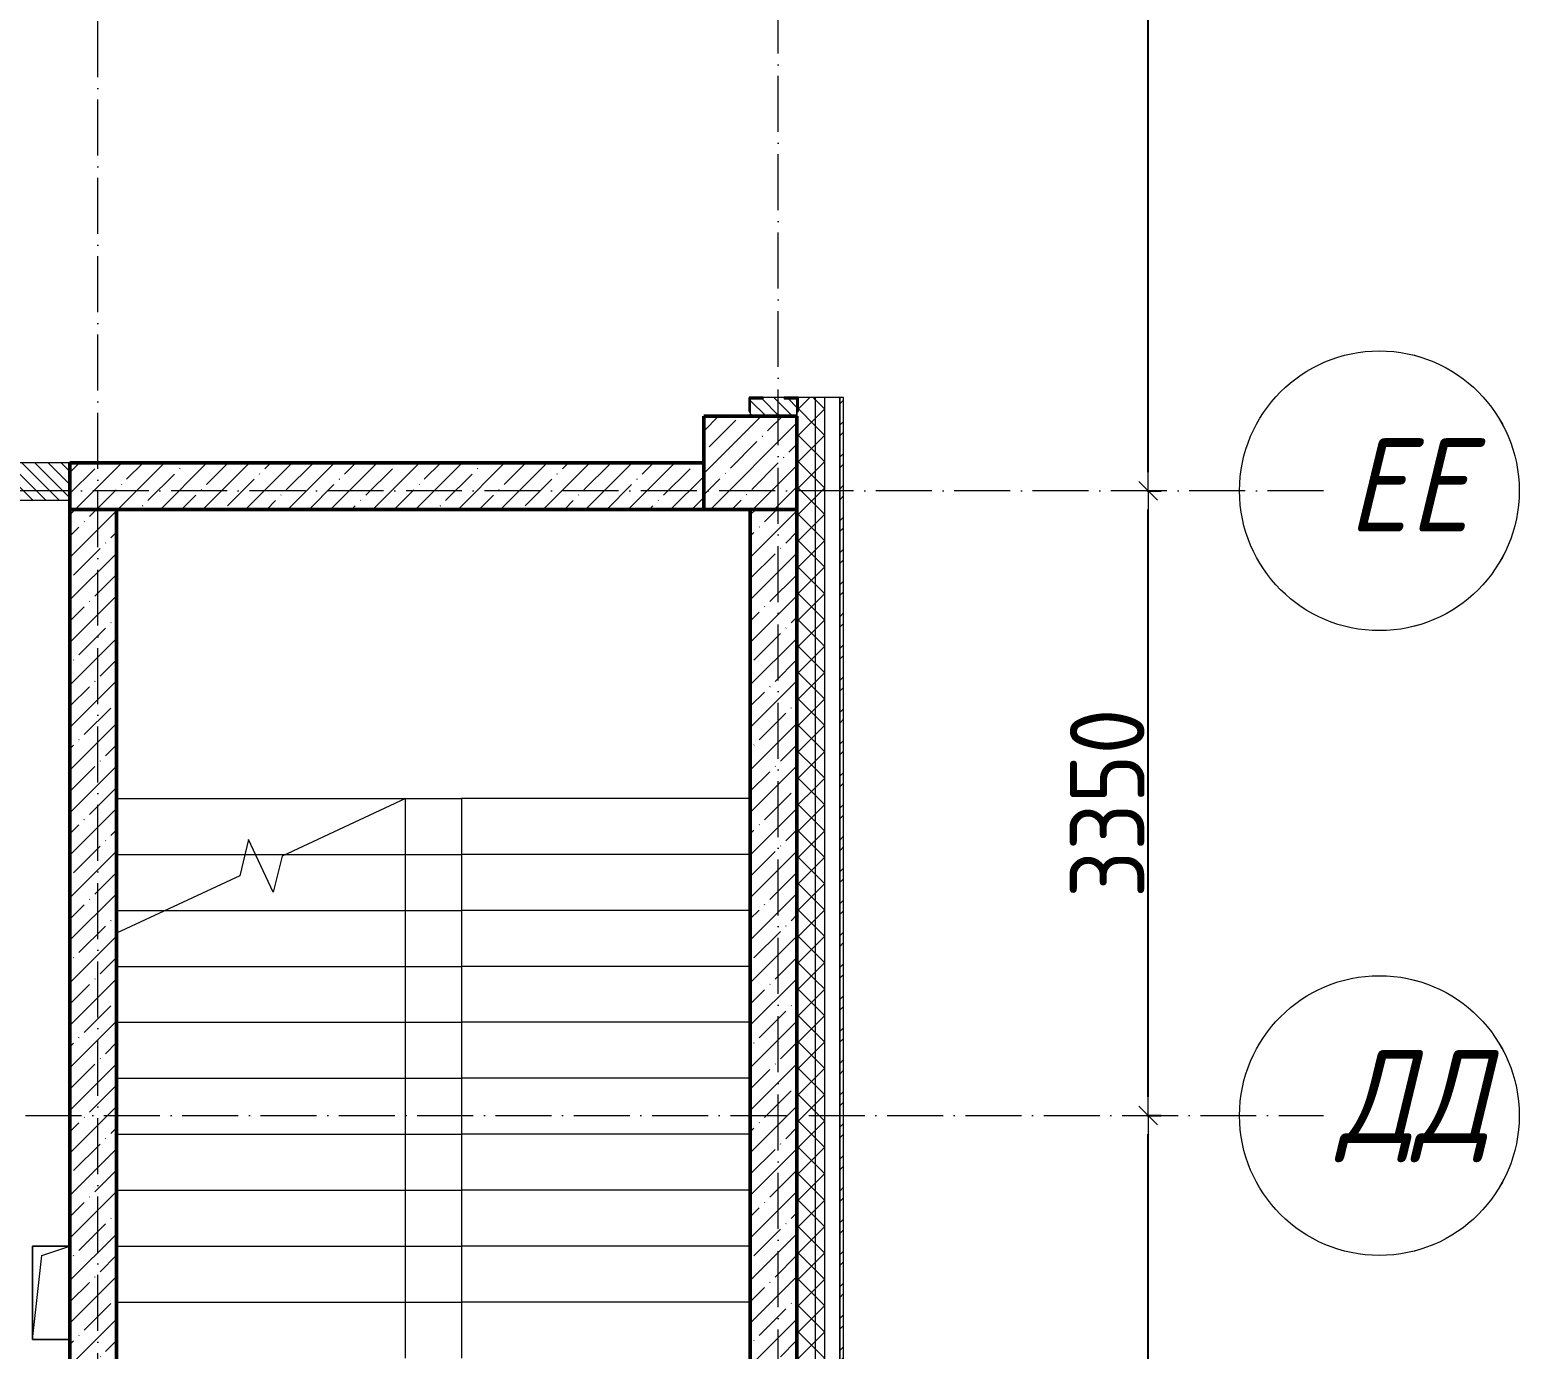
# Model space of a CAD drawing. Header units: millimetres. Extents: x -356862 to 418287, y 0 to 839748.
# Drawn here: x 81543 to 89533, y 509694 to 516768 of the extents above; entities that cross this region are included whole.
import ezdxf

# ---------------------------------------------------------------- set-up
doc = ezdxf.new("R2010")
doc.units = ezdxf.units.MM
doc.linetypes.add('50_200_ШТРИХ_1Т_ш5_п1_п1_', pattern=[700, 500, -100, 0, -100])
for name, color, linetype, lineweight in [('A-____-____-DIMS', 7, 'Continuous', 9), ('A-FLOR-____-OTLN', 7, 'Continuous', 9), ('A-GENM-____-MCUT', 7, 'Continuous', 25), ('A-GENM-____-OTLN', 7, 'Continuous', 9), ('A-GENM-____-OTLN-1', 7, 'Continuous', 25), ('A-WALL-____-MCUT', 7, 'Continuous', 13), ('A-WALL-____-MCUT-1', 7, 'Continuous', 9), ('A-WALL-____-MCUT-2', 7, 'Continuous', 50), ('A-WALL-____-PATT-1', 7, 'Continuous', 9), ('A-WALL-FNSH-MCUT-1', 7, 'Continuous', 9), ('S-COLS-____-MCUT', 7, 'Continuous', 50), ('S-COLS-____-OTLN', 7, 'Continuous', 9), ('S-GRID-____-IDEN', 7, 'Continuous', 9), ('S-GRID-____-OTLN-1', 7, '50_200_ШТРИХ_1Т_ш5_п1_п1_', 9), ('S-STRS-____-MBND', 7, 'Continuous', 9), ('S-STRS-____-OTLN-1', 7, 'Continuous', 9)]:
    doc.layers.add(name, color=color, linetype=linetype, lineweight=lineweight)
doc.styles.add('ISOCPEUR_I_9', font='isocpeui.ttf', dxfattribs={"width": 0.9, "height": 250})
doc.styles.add('СПДС', font='isocpeur.ttf', dxfattribs={"width": 0.9})
doc.dimstyles.new('Размера А3', dxfattribs={"dimtxt": 200, "dimasz": 100, "dimexe": 70, "dimexo": 100, "dimgap": 20, "dimtad": 1, "dimdec": 0, "dimrnd": 10, "dimzin": 0, "dimdsep": 46, "dimtxsty": 'СПДС', "dimblk": 'ARROWHEAD_6', "dimcen": 1, "dimclrd": 256, "dimclre": 256, "dimclrt": 256, "dimazin": 0, "dimtfac": 1, "dimtdec": 0, "dimtmove": 2, "dimatfit": 3, "dimfxl": 1, "dimtolj": 1, "dimtzin": 0, "dimarcsym": 0})
pattern_1 = [(135, (-15591.663, 459015.94), (-35.35534, -35.35534), [])]
pattern_2 = [(45, (-15591.66, 459015.94), (-70.71068, 70.71068), []), (135, (-15591.66, 459015.94), (-70.71068, -70.71068), [])]
pattern_3 = [(45, (-15591.66, 459015.94), (-114.04925, 114.04925), []), (45, (-15477.61, 459015.94), (-114.04925, 114.04925), [201.612, -40.322, 3.353, -36.97])]

# ---------------------------------------------------------------- blocks, each defined once
blk = doc.blocks.new('BSC_Колонна _Прямоугольная - 500х500-V111-АР1_План отверстий 2 этажа в осях 1-64_Ю-ЯЯ')
at = {"layer": 'S-COLS-____-OTLN'}
h = blk.add_hatch(dxfattribs=at)
h.set_pattern_fill('FP_124', color=256, style=0, pattern_type=2)
h.set_pattern_definition([(315, (-55431.04, 101000), (114.04925, 114.04925), []), (315, (-55431.04, 100885.95), (114.04925, 114.04925), [201.613, -40.323, 3.353, -36.97])])
h.paths.add_polyline_path([(-250, 250), (-250, -250), (250, -250), (250, 250)], flags=0)
at = {"layer": 'S-COLS-____-MCUT'}
for p, q in [((250, 250), (-250, 250)), ((-250, 250), (-250, -250)), ((250, -250), (250, 250)), ((-250, -250), (250, -250))]:
    blk.add_line(p, q, dxfattribs=at)
blk = doc.blocks.new('Фахверк_СКБ_Уголок - 250_2700_1-27501432-АР1_План отверстий 2 этажа в осях 1-64_Ю-ЯЯ')
at = {"layer": 'A-GENM-____-MCUT'}
for p, q in [((200, 181), (125, 181)), ((125, 181), (125, 106)), ((131, 106), (131, 175)), ((131, 175), (200, 175)), ((200, 175), (200, 181)), ((125, 106), (131, 106)), ((131, -6), (125, -6)), ((125, -6), (125, -81)), ((131, -75), (131, -6)), ((200, -75), (131, -75)), ((200, -81), (200, -75)), ((125, -81), (200, -81))]:
    blk.add_line(p, q, dxfattribs=at)
blk = doc.blocks.new('AR_Отверстие прямоугольное _в плите_ - AR_Отверстие прямоугольное _в плите_-30229458-АР1_План отверстий 2 этажа в осях 1-64_Ю-ЯЯ')
at = {"layer": 'A-GENM-____-OTLN'}
for p, q in [((100, 250), (-100, 250)), ((-100, 250), (-100, -250)), ((-50, 200), (100, 250)), ((-100, -250), (-50, 200)), ((-100, -250), (100, -250))]:
    blk.add_line(p, q, dxfattribs=at)
blk = doc.blocks.new('Ось сетки - Круг_Ø6_00__ISO-2_5_0_9K_-25732049-АР1_План отверстий 2 этажа в осях 1-64_Ю-ЯЯ')
at = {"layer": 'S-GRID-____-IDEN'}
blk.add_circle((0, 0), 3, dxfattribs=at)
blk = doc.blocks.new('ARROWHEAD_6')
at = {"color": 0, "linetype": 'Continuous'}
for p, q in [((0, 0), (-1, 0)), ((-0.5, -0.5), (0.5, 0.5))]:
    blk.add_line(p, q, dxfattribs=at)
blk = doc.blocks.new('*D4575')
at = {"layer": 'A-____-____-DIMS', "lineweight": -2, "transparency": 16777216}
for p, q in [((87536.5, 510947), (87612.6, 510947)), ((87542.6, 506347), (87542.6, 510847)), ((87536.5, 506247), (87612.6, 506247))]:
    blk.add_line(p, q, dxfattribs=at)
at = {"layer": 'Defpoints', "color": 0, "lineweight": 30, "transparency": 16777216}
for p in [(87436.5, 510947), (87542.6, 510947), (87436.5, 506247)]:
    blk.add_point(p, dxfattribs=at)
at = {"layer": 'A-____-____-DIMS', "lineweight": -2, "transparency": 16777216, "xscale": 100, "yscale": 100, "zscale": 100}
for p, rotation in [((87542.6, 510947), 90), ((87542.6, 506247), 270)]:
    blk.add_blockref('ARROWHEAD_6', p, dxfattribs=dict(at, rotation=rotation))
at = {"layer": 'A-____-____-DIMS', "transparency": 16777216, "insert": (87322.6, 508597), "char_height": 400, "width": 2.564, "attachment_point": 5, "rotation": 90, "style": 'СПДС'}
blk.add_mtext('\\A1;4700', dxfattribs=at)
blk = doc.blocks.new('*D4576')
at = {"layer": 'A-____-____-DIMS', "lineweight": -2, "transparency": 16777216}
for p, q in [((87536.5, 514297), (87612.6, 514297)), ((87542.6, 511047), (87542.6, 514197)), ((87536.5, 510947), (87612.6, 510947))]:
    blk.add_line(p, q, dxfattribs=at)
at = {"layer": 'Defpoints', "color": 0, "lineweight": 30, "transparency": 16777216}
for p in [(87436.5, 514297), (87542.6, 514297), (87436.5, 510947)]:
    blk.add_point(p, dxfattribs=at)
at = {"layer": 'A-____-____-DIMS', "lineweight": -2, "transparency": 16777216, "xscale": 100, "yscale": 100, "zscale": 100}
for p, rotation in [((87542.6, 514297), 90), ((87542.6, 510947), 270)]:
    blk.add_blockref('ARROWHEAD_6', p, dxfattribs=dict(at, rotation=rotation))
at = {"layer": 'A-____-____-DIMS', "transparency": 16777216, "insert": (87322.6, 512622), "char_height": 400, "width": 2.488, "attachment_point": 5, "rotation": 90, "style": 'СПДС'}
blk.add_mtext('\\A1;3350', dxfattribs=at)
blk = doc.blocks.new('*D4577')
at = {"layer": 'A-____-____-DIMS', "lineweight": -2, "transparency": 16777216}
for p, q in [((87536.5, 520397), (87612.6, 520397)), ((87542.6, 514397), (87542.6, 520297)), ((87536.5, 514297), (87612.6, 514297))]:
    blk.add_line(p, q, dxfattribs=at)
at = {"layer": 'Defpoints', "color": 0, "lineweight": 30, "transparency": 16777216}
for p in [(87436.5, 520397), (87542.6, 520397), (87436.5, 514297)]:
    blk.add_point(p, dxfattribs=at)
at = {"layer": 'A-____-____-DIMS', "lineweight": -2, "transparency": 16777216, "xscale": 100, "yscale": 100, "zscale": 100}
for p, rotation in [((87542.6, 520397), 90), ((87542.6, 514297), 270)]:
    blk.add_blockref('ARROWHEAD_6', p, dxfattribs=dict(at, rotation=rotation))
at = {"layer": 'A-____-____-DIMS', "transparency": 16777216, "insert": (87322.6, 517347), "char_height": 400, "width": 2.3, "attachment_point": 5, "rotation": 90, "style": 'СПДС'}
blk.add_mtext('\\A1;6100', dxfattribs=at)
blk = doc.blocks.new('*D13742')
at = {"layer": 'A-____-____-DIMS', "lineweight": -2, "transparency": 16777216}
for p, q in [((87536.5, 510947), (87612.6, 510947)), ((87542.6, 506347), (87542.6, 510847)), ((87536.5, 506247), (87612.6, 506247))]:
    blk.add_line(p, q, dxfattribs=at)
at = {"layer": 'Defpoints', "color": 0, "transparency": 16777216}
for p in [(87436.5, 510947), (87542.6, 510947), (87436.5, 506247)]:
    blk.add_point(p, dxfattribs=at)
at = {"layer": 'A-____-____-DIMS', "lineweight": -2, "transparency": 16777216, "xscale": 100, "yscale": 100, "zscale": 100}
for p, rotation in [((87542.6, 510947), 90), ((87542.6, 506247), 270)]:
    blk.add_blockref('ARROWHEAD_6', p, dxfattribs=dict(at, rotation=rotation))
at = {"layer": 'A-____-____-DIMS', "transparency": 16777216, "insert": (87322.6, 508597), "char_height": 400, "width": 2.564, "attachment_point": 5, "rotation": 90, "style": 'СПДС'}
blk.add_mtext('\\A1;4700', dxfattribs=at)
blk = doc.blocks.new('*D13743')
at = {"layer": 'A-____-____-DIMS', "lineweight": -2, "transparency": 16777216}
for p, q in [((87536.5, 514297), (87612.6, 514297)), ((87542.6, 511047), (87542.6, 514197)), ((87536.5, 510947), (87612.6, 510947))]:
    blk.add_line(p, q, dxfattribs=at)
at = {"layer": 'Defpoints', "color": 0, "transparency": 16777216}
for p in [(87436.5, 514297), (87542.6, 514297), (87436.5, 510947)]:
    blk.add_point(p, dxfattribs=at)
at = {"layer": 'A-____-____-DIMS', "lineweight": -2, "transparency": 16777216, "xscale": 100, "yscale": 100, "zscale": 100}
for p, rotation in [((87542.6, 514297), 90), ((87542.6, 510947), 270)]:
    blk.add_blockref('ARROWHEAD_6', p, dxfattribs=dict(at, rotation=rotation))
at = {"layer": 'A-____-____-DIMS', "transparency": 16777216, "insert": (87322.6, 512622), "char_height": 400, "width": 2.488, "attachment_point": 5, "rotation": 90, "style": 'СПДС'}
blk.add_mtext('\\A1;3350', dxfattribs=at)
blk = doc.blocks.new('*D13744')
at = {"layer": 'A-____-____-DIMS', "lineweight": -2, "transparency": 16777216}
for p, q in [((87536.5, 520397), (87612.6, 520397)), ((87542.6, 514397), (87542.6, 520297)), ((87536.5, 514297), (87612.6, 514297))]:
    blk.add_line(p, q, dxfattribs=at)
at = {"layer": 'Defpoints', "color": 0, "transparency": 16777216}
for p in [(87436.5, 520397), (87542.6, 520397), (87436.5, 514297)]:
    blk.add_point(p, dxfattribs=at)
at = {"layer": 'A-____-____-DIMS', "lineweight": -2, "transparency": 16777216, "xscale": 100, "yscale": 100, "zscale": 100}
for p, rotation in [((87542.6, 520397), 90), ((87542.6, 514297), 270)]:
    blk.add_blockref('ARROWHEAD_6', p, dxfattribs=dict(at, rotation=rotation))
at = {"layer": 'A-____-____-DIMS', "transparency": 16777216, "insert": (87322.6, 517347), "char_height": 400, "width": 2.3, "attachment_point": 5, "rotation": 90, "style": 'СПДС'}
blk.add_mtext('\\A1;6100', dxfattribs=at)
blk = doc.blocks.new('*D13912')
at = {"layer": 'A-____-____-DIMS', "lineweight": -2, "transparency": 16777216}
for p, q in [((87536.5, 510947), (87612.6, 510947)), ((87542.6, 506347), (87542.6, 510847)), ((87536.5, 506247), (87612.6, 506247))]:
    blk.add_line(p, q, dxfattribs=at)
at = {"layer": 'Defpoints', "color": 0, "transparency": 16777216}
for p in [(87436.5, 510947), (87542.6, 510947), (87436.5, 506247)]:
    blk.add_point(p, dxfattribs=at)
at = {"layer": 'A-____-____-DIMS', "lineweight": -2, "transparency": 16777216, "xscale": 100, "yscale": 100, "zscale": 100}
for p, rotation in [((87542.6, 510947), 90), ((87542.6, 506247), 270)]:
    blk.add_blockref('ARROWHEAD_6', p, dxfattribs=dict(at, rotation=rotation))
at = {"layer": 'A-____-____-DIMS', "transparency": 16777216, "insert": (87322.6, 508597), "char_height": 400, "width": 2.564, "attachment_point": 5, "rotation": 90, "style": 'СПДС'}
blk.add_mtext('\\A1;4700', dxfattribs=at)
blk = doc.blocks.new('*D13913')
at = {"layer": 'A-____-____-DIMS', "lineweight": -2, "transparency": 16777216}
for p, q in [((87536.5, 514297), (87612.6, 514297)), ((87542.6, 511047), (87542.6, 514197)), ((87536.5, 510947), (87612.6, 510947))]:
    blk.add_line(p, q, dxfattribs=at)
at = {"layer": 'Defpoints', "color": 0, "transparency": 16777216}
for p in [(87436.5, 514297), (87542.6, 514297), (87436.5, 510947)]:
    blk.add_point(p, dxfattribs=at)
at = {"layer": 'A-____-____-DIMS', "lineweight": -2, "transparency": 16777216, "xscale": 100, "yscale": 100, "zscale": 100}
for p, rotation in [((87542.6, 514297), 90), ((87542.6, 510947), 270)]:
    blk.add_blockref('ARROWHEAD_6', p, dxfattribs=dict(at, rotation=rotation))
at = {"layer": 'A-____-____-DIMS', "transparency": 16777216, "insert": (87322.6, 512622), "char_height": 400, "width": 2.488, "attachment_point": 5, "rotation": 90, "style": 'СПДС'}
blk.add_mtext('\\A1;3350', dxfattribs=at)
blk = doc.blocks.new('*D13914')
at = {"layer": 'A-____-____-DIMS', "lineweight": -2, "transparency": 16777216}
for p, q in [((87536.5, 520397), (87612.6, 520397)), ((87542.6, 514397), (87542.6, 520297)), ((87536.5, 514297), (87612.6, 514297))]:
    blk.add_line(p, q, dxfattribs=at)
at = {"layer": 'Defpoints', "color": 0, "transparency": 16777216}
for p in [(87436.5, 520397), (87542.6, 520397), (87436.5, 514297)]:
    blk.add_point(p, dxfattribs=at)
at = {"layer": 'A-____-____-DIMS', "lineweight": -2, "transparency": 16777216, "xscale": 100, "yscale": 100, "zscale": 100}
for p, rotation in [((87542.6, 520397), 90), ((87542.6, 514297), 270)]:
    blk.add_blockref('ARROWHEAD_6', p, dxfattribs=dict(at, rotation=rotation))
at = {"layer": 'A-____-____-DIMS', "transparency": 16777216, "insert": (87322.6, 517347), "char_height": 400, "width": 2.3, "attachment_point": 5, "rotation": 90, "style": 'СПДС'}
blk.add_mtext('\\A1;6100', dxfattribs=at)
blk = doc.blocks.new('2этаж')
at = {"layer": 'S-GRID-____-OTLN-1', "color": 251, "ltscale": 0.6, "true_color": 0x636466}
for p, q in [((81908.3, 508532.6), (81908.3, 549908.8)), ((85558.3, 498997), (85558.3, 549908.8)), ((88482.7, 514297), (-20260.4, 514297)), ((53374.4, 510947), (88482.7, 510947))]:
    blk.add_line(p, q, dxfattribs=at)
at = {"layer": 'S-GRID-____-IDEN', "xscale": 250, "yscale": 250, "zscale": 99.99999999999993}
for p, rotation in [((88782.7, 514297), 89.9999999999998), ((88782.7, 510947), 269.9999999999995)]:
    blk.add_blockref('Ось сетки - Круг_Ø6_00__ISO-2_5_0_9K_-25732049-АР1_План отверстий 2 этажа в осях 1-64_Ю-ЯЯ', p, dxfattribs=dict(at, rotation=rotation))
at = {"layer": 'S-GRID-____-IDEN', "char_height": 500, "attachment_point": 1, "style": 'ISOCPEUR_I_9'}
for s, insert, width in [('ЕЕ', (88611.1, 514578.9), 404.05), ('ДД', (88564.1, 511299.4), 505.063)]:
    blk.add_mtext(s, dxfattribs=dict(at, insert=insert, width=width))
at = {"layer": 'A-____-____-DIMS'}
for base, p1, p2, picture, middle in [((87542.6, 520397), (87436.5, 514297), (87436.5, 520397), '*D4577', (87322.6, 517347)), ((87542.6, 514297), (87436.5, 510947), (87436.5, 514297), '*D4576', (87322.6, 512622)), ((87542.6, 510947), (87436.5, 506247), (87436.5, 510947), '*D4575', (87322.6, 508597))]:
    dim = blk.add_linear_dim(base=base, p1=p1, p2=p2, angle=90, dimstyle='Размера А3', override={"dimtxt": 400}, dxfattribs=at)
    dim.commit()
    dim.dimension.update_dxf_attribs({"geometry": picture, "text_midpoint": middle})

msp = doc.modelspace()

# ---------------------------------------------------------------- hatches: boundary and pattern name
at = {"layer": 'A-WALL-____-PATT-1'}
h = msp.add_hatch(dxfattribs=at)
h.set_pattern_fill('FP_1', color=256, style=0, pattern_type=2)
h.set_pattern_definition(pattern_2)
h.paths.add_polyline_path([(85808.3366, 505831.983), (85808.3366, 506096.983), (85758.3366, 506096.983), (85758.3366, 505831.983)], flags=0)
h.paths.add_polyline_path([(85758.3366, 507096.983), (85808.3366, 507096.983), (85808.3366, 514796.983), (85758.3366, 514796.983), (85758.3366, 509782.8834)], flags=0)
h.paths.add_polyline_path([(85758.3366, 528496.983), (85808.3366, 528496.983), (85808.3366, 529746.983), (85758.3366, 529746.983), (85758.3366, 529155.8316)], flags=0)
h.paths.add_polyline_path([(85758.3366, 531546.983), (85808.3366, 531546.983), (85808.3366, 532746.983), (85758.3366, 532746.983), (85758.3366, 532384.6563)], flags=0)
h.paths.add_polyline_path([(85808.3366, 534546.983), (85808.3366, 535746.983), (85758.3366, 535746.983), (85758.3366, 534546.983)], flags=0)
h.paths.add_polyline_path([(85808.3366, 537546.983), (85808.3366, 538746.983), (85758.3366, 538746.983), (85758.3366, 537546.983)], flags=0)
h.paths.add_polyline_path([(85808.3366, 540546.983), (85808.3366, 544796.983), (85758.3366, 544796.983), (85758.3366, 540546.983)], flags=0)
h = msp.add_hatch(dxfattribs=at)
h.set_pattern_fill('FP_1', color=256, style=0, pattern_type=2)
h.set_pattern_definition(pattern_2)
h.paths.add_polyline_path([(85658.3366, 505831.983), (85758.3366, 505831.983), (85758.3366, 506096.983), (85658.3366, 506096.983)], flags=0)
h.paths.add_polyline_path([(85758.3366, 507096.983), (85758.3366, 514796.983), (85664.3366, 514796.983), (85664.3366, 514721.983), (85658.3366, 514721.983), (85658.3366, 507096.983)], flags=0)
h.paths.add_polyline_path([(85758.3366, 528496.983), (85758.3366, 529746.983), (85664.3366, 529746.983), (85664.3366, 529671.983), (85658.3366, 529671.983), (85658.3366, 528571.983), (85664.3366, 528571.983), (85664.3366, 528496.983)], flags=0)
h.paths.add_polyline_path([(85664.3366, 531546.983), (85758.3366, 531546.983), (85758.3366, 532746.983), (85658.3366, 532746.983), (85658.3366, 531621.983), (85664.3366, 531621.983), (85664.3366, 531552.983)], flags=0)
h.paths.add_polyline_path([(85664.3366, 534546.983), (85758.3366, 534546.983), (85758.3366, 535746.983), (85664.3366, 535746.983), (85664.3366, 535671.983), (85658.3366, 535671.983), (85658.3366, 534621.983), (85664.3366, 534621.983), (85664.3366, 534552.983)], flags=0)
h.paths.add_polyline_path([(85664.3366, 537546.983), (85758.3366, 537546.983), (85758.3366, 538746.983), (85664.3366, 538746.983), (85664.3366, 538671.983), (85658.3366, 538671.983), (85658.3366, 537621.983), (85664.3366, 537621.983), (85664.3366, 537552.983)], flags=0)
h.paths.add_polyline_path([(85758.3366, 540546.983), (85758.3366, 544696.983), (85658.3366, 544696.983), (85658.3366, 540546.983)], flags=0)
h = msp.add_hatch(dxfattribs=at)
h.set_pattern_fill('FP_6', color=256, style=0, pattern_type=2)
h.set_pattern_definition(pattern_1)
h.paths.add_polyline_path([(85658.3366, 514696.983), (85658.3366, 514790.983), (85589.3366, 514790.983), (85589.3366, 514796.983), (85477.3366, 514796.983), (85477.3366, 514790.983), (85408.3366, 514790.983), (85408.3366, 514696.983), (85589.3366, 514696.983)], flags=0)
h = msp.add_hatch(dxfattribs=at)
h.set_pattern_fill('FP_3', color=256, style=0, pattern_type=2)
h.set_pattern_definition([(45, (-15591.66, 459015.94), (-85.53659, 85.53659), []), (45, (-15534.64, 459015.94), (-85.53659, 85.53659), [])])
h.paths.add_polyline_path([(85908.3366, 505831.983), (85908.3366, 506096.983), (85888.3366, 506096.983), (85888.3366, 505831.983)], flags=0)
h.paths.add_polyline_path([(85888.3366, 507096.983), (85908.3366, 507096.983), (85908.3366, 514796.983), (85888.3366, 514796.983), (85888.3366, 509782.8834)], flags=0)
h = msp.add_hatch(dxfattribs=at)
h.set_pattern_fill('FP_6', color=256, style=0, pattern_type=2)
h.set_pattern_definition(pattern_1)
h.paths.add_polyline_path([(81758.3366, 514246.983), (81758.3366, 514446.983), (78358.3366, 514446.983), (78358.3366, 514246.983), (79838.1916, 514246.983)], flags=0)
h = msp.add_hatch(dxfattribs=at)
h.set_pattern_fill('FP_13', color=256, style=0, pattern_type=2)
h.set_pattern_definition(pattern_3)
h.paths.add_polyline_path([(85158.3366, 514196.983), (85158.3366, 514446.983), (81758.3366, 514446.983), (81758.3366, 514196.983), (83373.1929, 514196.983)], flags=0)
h = msp.add_hatch(dxfattribs=at)
h.set_pattern_fill('FP_13', color=256, style=0, pattern_type=2)
h.set_pattern_definition(pattern_3)
h.paths.add_polyline_path([(82008.3366, 508996.983), (82008.3366, 514196.983), (81758.3366, 514196.983), (81758.3366, 508996.983)], flags=0)
h = msp.add_hatch(dxfattribs=at)
h.set_pattern_fill('FP_13', color=256, style=0, pattern_type=2)
h.set_pattern_definition(pattern_3)
h.paths.add_polyline_path([(85658.3366, 507096.983), (85658.3366, 514196.983), (85408.3366, 514196.983), (85408.3366, 507096.983)], flags=0)

# ---------------------------------------------------------------- linework, layer by layer
at = {"layer": 'A-FLOR-____-OTLN'}
for p, q in [((81558.3366, 510246.983), (81758.3366, 510246.983)), ((81558.3366, 509746.983), (81558.3366, 510246.983)), ((81758.3366, 509746.983), (81558.3366, 509746.983))]:
    msp.add_line(p, q, dxfattribs=at)
at = {"layer": 'A-WALL-____-MCUT'}
for p, q in [((85589.3366, 514796.983), (85477.3366, 514796.983)), ((85888.3366, 514796.983), (85664.3366, 514796.983)), ((85888.3366, 507096.983), (85888.3366, 514796.983)), ((85408.3366, 514721.983), (85408.3366, 514696.983)), ((81758.3366, 514446.983), (78358.3366, 514446.983)), ((78358.3366, 514246.983), (81758.3366, 514246.983))]:
    msp.add_line(p, q, dxfattribs=at)
at = {"layer": 'A-WALL-____-MCUT-1'}
for p, q in [((85758.3366, 507096.983), (85758.3366, 514796.983)), ((85808.3366, 507096.983), (85808.3366, 514796.983)), ((85658.3366, 514696.983), (85658.3366, 514721.983)), ((85658.3366, 514721.983), (85658.3366, 514696.983))]:
    msp.add_line(p, q, dxfattribs=at)
at = {"layer": 'A-WALL-____-MCUT-2'}
for p, q in [((81758.3366, 514446.983), (81758.3366, 508996.983)), ((85158.3366, 514446.983), (81758.3366, 514446.983)), ((81758.3366, 514196.983), (85158.3366, 514196.983)), ((82008.3366, 508746.983), (82008.3366, 514196.983)), ((85408.3366, 514196.983), (85408.3366, 507096.983)), ((85658.3366, 514196.983), (85658.3366, 507096.983)), ((85658.3366, 507096.983), (85658.3366, 514196.983))]:
    msp.add_line(p, q, dxfattribs=at)
at = {"layer": 'A-WALL-FNSH-MCUT-1'}
for p, q in [((85908.3366, 514796.983), (85888.3366, 514796.983)), ((85888.3366, 514796.983), (85888.3366, 507096.983)), ((85908.3366, 507096.983), (85908.3366, 514796.983))]:
    msp.add_line(p, q, dxfattribs=at)
at = {"layer": 'S-GRID-____-IDEN'}
for centre, major_axis, start_param, end_param in [((88782.7432, 514296.983), (-530.3301, 530.3301), -0.785398163, 5.497787144), ((88782.7432, 514296.983), (-530.3301, 530.3301), -0.785398163, 5.497787144), ((88782.7432, 510946.983), (530.3301, 530.3301), 3.926990817, 10.210176124), ((88782.7432, 510946.983), (530.3301, 530.3301), 3.926990817, 10.210176124)]:
    msp.add_ellipse(centre, major_axis=major_axis, ratio=1, start_param=start_param, end_param=end_param, dxfattribs=at)
at = {"layer": 'S-GRID-____-OTLN-1', "color": 251, "ltscale": 0.6, "true_color": 0x636466}
for p, q in [((81908.3366, 508532.6233), (81908.3366, 549908.7924)), ((81908.3366, 508532.6233), (81908.3366, 549908.7924)), ((85558.3366, 498996.983), (85558.3366, 549908.7924)), ((85558.3366, 498996.983), (85558.3366, 549908.7924)), ((88482.7432, 514296.983), (-20260.4336, 514296.983)), ((88482.7432, 514296.983), (-20260.4336, 514296.983)), ((53374.3699, 510946.983), (88482.7432, 510946.983)), ((53374.3699, 510946.983), (88482.7432, 510946.983))]:
    msp.add_line(p, q, dxfattribs=at)
at = {"layer": 'S-STRS-____-MBND'}
for p, q in [((83558.3366, 512646.983), (82896.6251, 512338.4218)), ((82717.3025, 512427.2051), (82670.0482, 512232.7672)), ((82849.3707, 512143.9839), (82717.3025, 512427.2051)), ((82896.6251, 512338.4218), (82849.3707, 512143.9839)), ((82670.0482, 512232.7672), (82008.3366, 511924.2061))]:
    msp.add_line(p, q, dxfattribs=at)
at = {"layer": 'S-STRS-____-OTLN-1'}
for p, q in [((82008.3366, 512646.983), (83858.3366, 512646.983)), ((82008.3366, 512646.983), (83858.3366, 512646.983)), ((83558.3366, 512346.983), (83558.3366, 512646.983)), ((85408.3366, 512646.983), (83858.3366, 512646.983)), ((83858.3366, 512646.983), (83858.3366, 512346.983)), ((85408.3366, 512646.983), (83858.3366, 512646.983)), ((82008.3366, 512346.983), (82697.8061, 512346.983)), ((82008.3366, 512346.983), (82697.8061, 512346.983)), ((82697.8061, 512346.983), (82754.7107, 512346.983)), ((82697.8061, 512346.983), (82754.7107, 512346.983)), ((82754.7107, 512346.983), (82914.9846, 512346.983)), ((82754.7107, 512346.983), (82914.9846, 512346.983)), ((82914.9846, 512346.983), (83558.3366, 512346.983)), ((82914.9846, 512346.983), (83558.3366, 512346.983)), ((83558.3366, 512046.983), (83558.3366, 512346.983)), ((83558.3366, 512346.983), (83858.3366, 512346.983)), ((83558.3366, 512346.983), (83858.3366, 512346.983)), ((83858.3366, 512346.983), (83858.3366, 512046.983)), ((85408.3366, 512346.983), (83858.3366, 512346.983)), ((85408.3366, 512346.983), (83858.3366, 512346.983)), ((82008.3366, 512046.983), (82271.6325, 512046.983)), ((82008.3366, 512046.983), (82271.6325, 512046.983)), ((82271.6325, 512046.983), (83558.3366, 512046.983)), ((82271.6325, 512046.983), (83558.3366, 512046.983)), ((83558.3366, 511746.983), (83558.3366, 512046.983)), ((83558.3366, 512046.983), (83858.3366, 512046.983)), ((83558.3366, 512046.983), (83858.3366, 512046.983)), ((83858.3366, 512046.983), (83858.3366, 511746.983)), ((85408.3366, 512046.983), (83858.3366, 512046.983)), ((85408.3366, 512046.983), (83858.3366, 512046.983)), ((82008.3366, 511746.983), (83558.3366, 511746.983)), ((82008.3366, 511746.983), (83558.3366, 511746.983)), ((83558.3366, 511446.983), (83558.3366, 511746.983)), ((83558.3366, 511746.983), (83858.3366, 511746.983)), ((83558.3366, 511746.983), (83858.3366, 511746.983)), ((83858.3366, 511746.983), (83858.3366, 511446.983)), ((85408.3366, 511746.983), (83858.3366, 511746.983)), ((85408.3366, 511746.983), (83858.3366, 511746.983)), ((82008.3366, 511446.983), (83558.3366, 511446.983)), ((82008.3366, 511446.983), (83558.3366, 511446.983)), ((83558.3366, 511146.983), (83558.3366, 511446.983)), ((83558.3366, 511446.983), (83858.3366, 511446.983)), ((83558.3366, 511446.983), (83858.3366, 511446.983)), ((83858.3366, 511446.983), (83858.3366, 511146.983)), ((85408.3366, 511446.983), (83858.3366, 511446.983)), ((85408.3366, 511446.983), (83858.3366, 511446.983)), ((82008.3366, 511146.983), (83558.3366, 511146.983)), ((82008.3366, 511146.983), (83558.3366, 511146.983)), ((83558.3366, 510846.983), (83558.3366, 511146.983)), ((83558.3366, 511146.983), (83858.3366, 511146.983)), ((83558.3366, 511146.983), (83858.3366, 511146.983)), ((83858.3366, 511146.983), (83858.3366, 510846.983)), ((85408.3366, 511146.983), (83858.3366, 511146.983)), ((85408.3366, 511146.983), (83858.3366, 511146.983)), ((82008.3366, 510846.983), (83558.3366, 510846.983)), ((82008.3366, 510846.983), (83558.3366, 510846.983)), ((83558.3366, 510546.983), (83558.3366, 510846.983)), ((83558.3366, 510846.983), (83858.3366, 510846.983)), ((83558.3366, 510846.983), (83858.3366, 510846.983)), ((83858.3366, 510846.983), (83858.3366, 510546.983)), ((85408.3366, 510846.983), (83858.3366, 510846.983)), ((85408.3366, 510846.983), (83858.3366, 510846.983)), ((82008.3366, 510546.983), (83558.3366, 510546.983)), ((82008.3366, 510546.983), (83558.3366, 510546.983)), ((83558.3366, 510246.983), (83558.3366, 510546.983)), ((83558.3366, 510546.983), (83858.3366, 510546.983)), ((83558.3366, 510546.983), (83858.3366, 510546.983)), ((83858.3366, 510546.983), (83858.3366, 510246.983)), ((85408.3366, 510546.983), (83858.3366, 510546.983)), ((85408.3366, 510546.983), (83858.3366, 510546.983)), ((82008.3366, 510246.983), (83558.3366, 510246.983)), ((82008.3366, 510246.983), (83558.3366, 510246.983)), ((83558.3366, 509946.983), (83558.3366, 510246.983)), ((83558.3366, 510246.983), (83858.3366, 510246.983)), ((83558.3366, 510246.983), (83858.3366, 510246.983)), ((83858.3366, 510246.983), (83858.3366, 509946.983)), ((85408.3366, 510246.983), (83858.3366, 510246.983)), ((85408.3366, 510246.983), (83858.3366, 510246.983)), ((82008.3366, 509946.983), (83558.3366, 509946.983)), ((82008.3366, 509946.983), (83558.3366, 509946.983)), ((83558.3366, 509646.983), (83558.3366, 509946.983)), ((83558.3366, 509946.983), (83858.3366, 509946.983)), ((83558.3366, 509946.983), (83858.3366, 509946.983)), ((83858.3366, 509946.983), (83858.3366, 509646.983)), ((85408.3366, 509946.983), (83858.3366, 509946.983)), ((85408.3366, 509946.983), (83858.3366, 509946.983))]:
    msp.add_line(p, q, dxfattribs=at)

# ---------------------------------------------------------------- block references
at = {"color": 18, "true_color": 0x000000}
msp.add_blockref('2этаж', (0, 0), dxfattribs=at)
at = {"layer": 'A-GENM-____-OTLN'}
msp.add_blockref('AR_Отверстие прямоугольное _в плите_ - AR_Отверстие прямоугольное _в плите_-30229458-АР1_План отверстий 2 этажа в осях 1-64_Ю-ЯЯ', (81658.3366, 509996.983), dxfattribs=at)
at = {"layer": 'A-GENM-____-OTLN-1', "rotation": 269.9999999999999}
msp.add_blockref('Фахверк_СКБ_Уголок - 250_2700_1-27501432-АР1_План отверстий 2 этажа в осях 1-64_Ю-ЯЯ', (85483.3366, 514921.983), dxfattribs=at)
at = {"layer": 'S-COLS-____-OTLN', "rotation": 89.9999999999999}
msp.add_blockref('BSC_Колонна _Прямоугольная - 500х500-V111-АР1_План отверстий 2 этажа в осях 1-64_Ю-ЯЯ', (85408.3366, 514446.983), dxfattribs=at)

# ---------------------------------------------------------------- texts
at = {"layer": 'A-____-____-DIMS', "insert": (87322.5781, 512621.983), "char_height": 400, "width": 2.488445, "attachment_point": 5, "rotation": 90, "style": 'СПДС'}
msp.add_mtext('\\A1;3350', dxfattribs=at)
msp.add_mtext('\\A1;3350', dxfattribs=at)
at = {"layer": 'S-GRID-____-IDEN', "char_height": 500, "attachment_point": 1, "style": 'ISOCPEUR_I_9'}
for s, insert, width in [('ЕЕ', (88611.0955, 514578.8506), 404.0505), ('ЕЕ', (88611.0955, 514578.8506), 404.0505), ('ДД', (88564.0865, 511299.4072), 505.063125), ('ДД', (88564.0865, 511299.4072), 505.063125)]:
    msp.add_mtext(s, dxfattribs=dict(at, insert=insert, width=width))

# ---------------------------------------------------------------- dimensions: what is measured, and where the dimension line sits
at = {"layer": 'A-____-____-DIMS'}
for base, p1, p2, picture, middle in [((87542.5781, 520396.983), (87436.5121, 514296.983), (87436.5121, 520396.983), '*D13744', (87322.5781, 517346.983)), ((87542.5781, 520396.983), (87436.5121, 514296.983), (87436.5121, 520396.983), '*D13914', (87322.5781, 517346.983)), ((87542.5781, 514296.983), (87436.5121, 510946.983), (87436.5121, 514296.983), '*D13743', (87322.5781, 512621.983)), ((87542.5781, 514296.983), (87436.5121, 510946.983), (87436.5121, 514296.983), '*D13913', (87322.5781, 512621.983)), ((87542.5781, 510946.983), (87436.5121, 506246.983), (87436.5121, 510946.983), '*D13742', (87322.5781, 508596.983)), ((87542.5781, 510946.983), (87436.5121, 506246.983), (87436.5121, 510946.983), '*D13912', (87322.5781, 508596.983))]:
    dim = msp.add_linear_dim(base=base, p1=p1, p2=p2, angle=90, dimstyle='Размера А3', override={"dimtxt": 400}, dxfattribs=at)
    dim.commit()
    dim.dimension.update_dxf_attribs({"geometry": picture, "text_midpoint": middle})

doc.saveas('drawing.dxf')
